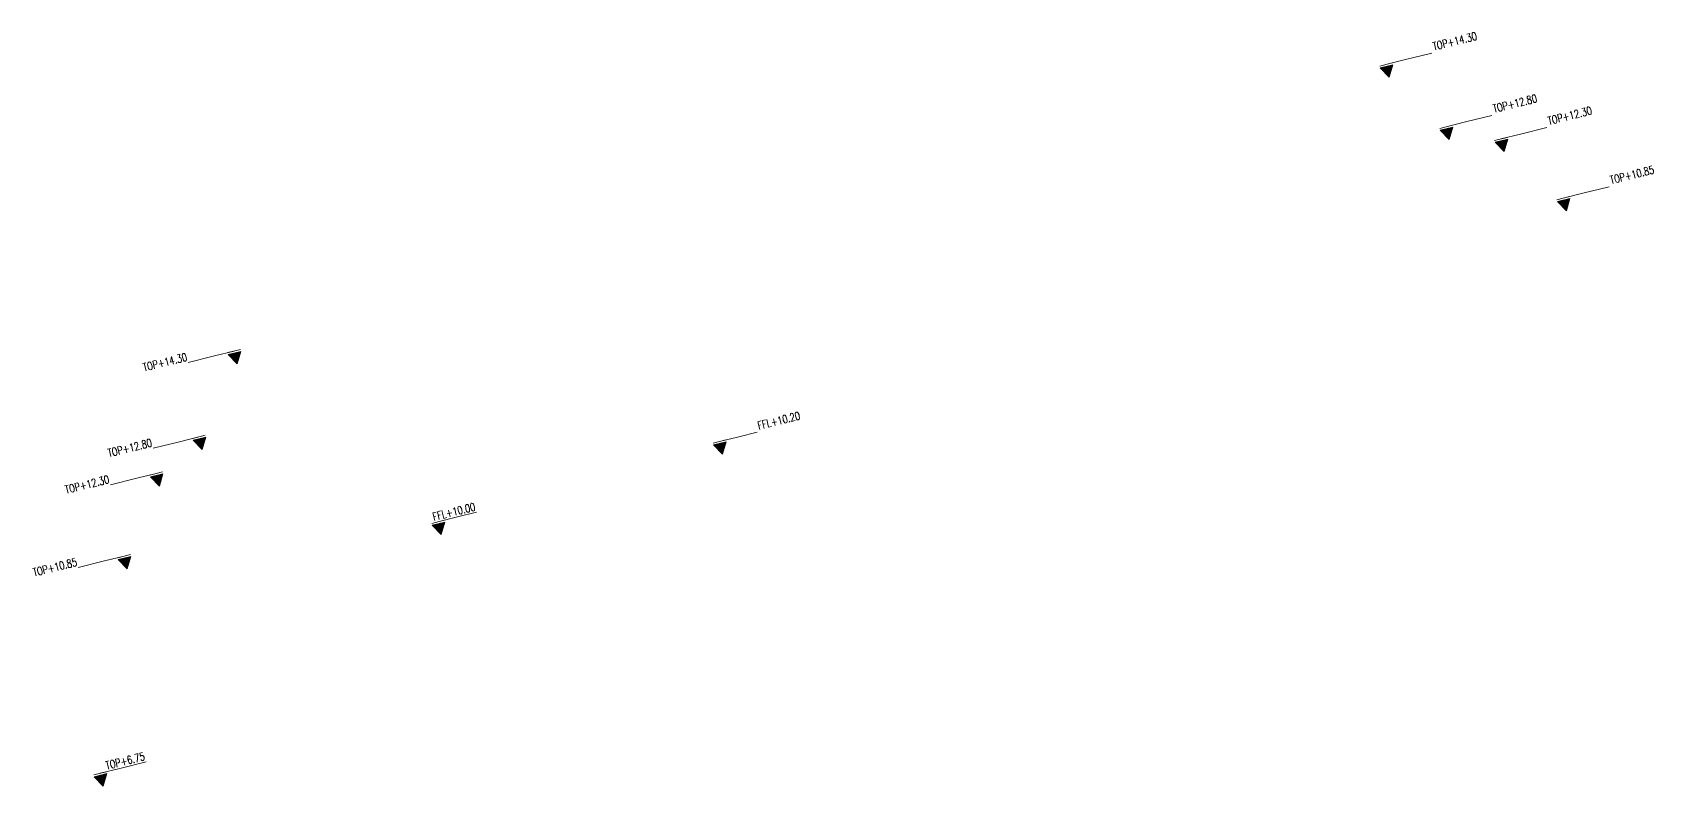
# Model space of a CAD drawing. Header units: inches. Extents: x -12478 to 399182, y -16583 to 525552.
# Drawn here: x 264083 to 296506, y 445682 to 460786 of the extents above; entities that cross this region are included whole.
import ezdxf
from ezdxf.enums import TextEntityAlignment as Align

# ---------------------------------------------------------------- set-up
doc = ezdxf.new("R2010")
doc.units = ezdxf.units.IN
doc.header["$LTSCALE"] = 1000
doc.header["$MEASUREMENT"] = 0
doc.layers.add('A-FLOR-LEVL', color=4, linetype='Continuous', lineweight=18)
doc.styles.add('9999-DIM-SPC', font='simplex.shx', dxfattribs={"width": 0.75})
doc.dimstyles.new('0001-D-SPC', dxfattribs={"dimscale": 20, "dimtxt": 2, "dimasz": 2, "dimexe": 1, "dimexo": 2, "dimgap": 1, "dimtad": 1, "dimdec": 0, "dimrnd": 0.05, "dimzin": 1, "dimdsep": 46, "dimtxsty": '9999-DIM-SPC', "dimblk": 'OBLIQUE', "dimcen": 2, "dimdle": 1, "dimclrd": 256, "dimclre": 252, "dimclrt": 32, "dimazin": 2, "dimtfac": 1, "dimtdec": 0, "dimtmove": 0, "dimatfit": 3, "dimfxl": 3, "dimtolj": 1, "dimtzin": 0, "dimlwd": 0, "dimlwe": 0, "dimarcsym": 0})

# ---------------------------------------------------------------- blocks, each defined once
blk = doc.blocks.new('_Oblique')
at = {"color": 0, "linetype": 'ByBlock', "lineweight": -2}
blk.add_line((-0.5, -0.5), (0.5, 0.5), dxfattribs=at)
blk = doc.blocks.new('*U73')
for p, q in [((1.62, 3.27), (-1.62, 3.27)), ((0, 0), (-1.62, 2.8)), ((1.62, 2.8), (-1.62, 2.8)), ((0, 0), (1.62, 2.8))]:
    blk.add_line(p, q)
at = {"color": 252}
blk.add_solid([(-1.62, 2.8), (1.62, 2.8), (0, 0)], dxfattribs=at)
at = {"style": '9999-DIM-SPC', "width": 0.75}
blk.add_attdef('FFL', text='', height=2, dxfattribs=at).set_placement((11.81, 3.77), align=Align.RIGHT)
blk.add_attdef('SSL', text='', height=2, dxfattribs=at).set_placement((11.81, 2.77), align=Align.TOP_RIGHT)
blk.add_leader([(0, 3.27), (5.04, 3.27), (11.81, 3.27)], dimstyle='0001-D-SPC', override={"dimldrblk": 'None'})
blk = doc.blocks.new('*U68')
for p, q in [((-1.62, 3.27), (1.62, 3.27)), ((0, 0), (-1.62, 2.8)), ((-1.62, 2.8), (1.62, 2.8)), ((0, 0), (1.62, 2.8))]:
    blk.add_line(p, q)
at = {"color": 252}
blk.add_solid([(1.62, 2.8), (-1.62, 2.8), (0, 0)], dxfattribs=at)
at = {"style": '9999-DIM-SPC', "width": 0.75}
blk.add_attdef('FFL', text='', height=2, dxfattribs=at).set_placement((-8.38, 3.77), align=Align.RIGHT)
blk.add_attdef('SSL', text='', height=2, dxfattribs=at).set_placement((-8.09, 2.77), align=Align.TOP_RIGHT)
blk.add_leader([(0, 3.27), (-5.04, 3.27), (-11.81, 3.27)], dimstyle='0001-D-SPC', override={"dimldrblk": 'None'})
blk = doc.blocks.new('*U71')
for p, q in [((-1.62, 3.27), (1.62, 3.27)), ((0, 0), (-1.62, 2.8)), ((-1.62, 2.8), (1.62, 2.8)), ((0, 0), (1.62, 2.8))]:
    blk.add_line(p, q)
at = {"color": 252}
blk.add_solid([(1.62, 2.8), (-1.62, 2.8), (0, 0)], dxfattribs=at)
at = {"style": '9999-DIM-SPC', "width": 0.75}
blk.add_attdef('FFL', text='', height=2, dxfattribs=at).set_placement((-6.32, 3.77), align=Align.RIGHT)
blk.add_attdef('SSL', text='', height=2, dxfattribs=at).set_placement((-6.04, 2.77), align=Align.TOP_RIGHT)
blk.add_leader([(0, 3.27), (-5.04, 3.27), (-9.75, 3.27)], dimstyle='0001-D-SPC', override={"dimldrblk": 'None'})
blk = doc.blocks.new('*U72')
for p, q in [((1.62, 3.27), (-1.62, 3.27)), ((0, 0), (-1.62, 2.8)), ((1.62, 2.8), (-1.62, 2.8)), ((0, 0), (1.62, 2.8))]:
    blk.add_line(p, q)
at = {"color": 252}
blk.add_solid([(-1.62, 2.8), (1.62, 2.8), (0, 0)], dxfattribs=at)
at = {"style": '9999-DIM-SPC', "width": 0.75}
blk.add_attdef('FFL', text='', height=2, dxfattribs=at).set_placement((9.92, 3.77), align=Align.RIGHT)
blk.add_attdef('SSL', text='', height=2, dxfattribs=at).set_placement((9.92, 2.77), align=Align.TOP_RIGHT)
blk.add_leader([(0, 3.27), (5.04, 3.27), (9.92, 3.27)], dimstyle='0001-D-SPC', override={"dimldrblk": 'None'})

msp = doc.modelspace()

# ---------------------------------------------------------------- block references
at = {"layer": 'A-FLOR-LEVL'}
ref = msp.add_blockref('*U68', (291216.6, 459891.2, 0), dxfattribs=dict(at, xscale=-80.00000000000007, yscale=80.00000000000003, zscale=80.00000000000001, rotation=13.97142328298099))
ref.add_attrib('FFL', 'TOP+14.30', dxfattribs={"layer": '0', "height": 160, "rotation": 13.97142, "style": '9999-DIM-SPC', "width": 0.75}).set_placement((292986.6, 460642.1, 0), align=Align.RIGHT)
ref = msp.add_blockref('*U68', (292419.1, 458644.6, 0), dxfattribs=dict(at, xscale=-80.00000000000007, yscale=80.00000000000003, zscale=80.00000000000001, rotation=13.97142328298099))
ref.add_attrib('FFL', 'TOP+12.80', dxfattribs={"layer": '0', "height": 160, "rotation": 13.97142, "style": '9999-DIM-SPC', "width": 0.75}).set_placement((294189.2, 459395.5, 0), align=Align.RIGHT)
ref = msp.add_blockref('*U68', (293516.4, 458402.4, 0), dxfattribs=dict(at, xscale=-80.00000000000007, yscale=80.00000000000003, zscale=80.00000000000001, rotation=13.97142328298099))
ref.add_attrib('FFL', 'TOP+12.30', dxfattribs={"layer": '0', "height": 160, "rotation": 13.97142, "style": '9999-DIM-SPC', "width": 0.75}).set_placement((295286.5, 459153.3, 0), align=Align.RIGHT)
ref = msp.add_blockref('*U68', (294761.2, 457218.4, 0), dxfattribs=dict(at, xscale=-80.00000000000007, yscale=80.00000000000003, zscale=80.00000000000001, rotation=13.97142328298099))
ref.add_attrib('FFL', 'TOP+10.85', dxfattribs={"layer": '0', "height": 160, "rotation": 13.97142, "style": '9999-DIM-SPC', "width": 0.75}).set_placement((296531.3, 457969.3, 0), align=Align.RIGHT)
ref = msp.add_blockref('*U73', (268180, 454158.5, 0), dxfattribs=dict(at, xscale=-80.00000000000007, yscale=80.00000000000003, zscale=80.00000000000001, rotation=13.97142328298099))
ref.add_attrib('FFL', 'TOP+14.30', dxfattribs={"layer": '0', "height": 160, "rotation": 13.97142, "style": '9999-DIM-SPC', "width": 0.75}).set_placement((267190.5, 454222.9, 0), align=Align.RIGHT)
ref = msp.add_blockref('*U71', (277885.5, 452349.4, 0), dxfattribs=dict(at, xscale=-80.00000000000004, yscale=80.00000000000003, zscale=80.00000000000001, rotation=13.97142328297571))
ref.add_attrib('FFL', 'FFL+10.20', dxfattribs={"layer": '0', "height": 160, "rotation": 13.97142, "style": '9999-DIM-SPC', "width": 0.75}).set_placement((279451.5, 453049.6, 0), align=Align.RIGHT)
ref = msp.add_blockref('*U73', (267477.2, 452444.3, 0), dxfattribs=dict(at, xscale=-80.00000000000007, yscale=80.00000000000003, zscale=80.00000000000001, rotation=13.97142328298099))
ref.add_attrib('FFL', 'TOP+12.80', dxfattribs={"layer": '0', "height": 160, "rotation": 13.97142, "style": '9999-DIM-SPC', "width": 0.75}).set_placement((266487.6, 452508.6, 0), align=Align.RIGHT)
ref = msp.add_blockref('*U73', (266622.5, 451711.2, 0), dxfattribs=dict(at, xscale=-80.00000000000007, yscale=80.00000000000003, zscale=80.00000000000001, rotation=13.97142328298099))
ref.add_attrib('FFL', 'TOP+12.30', dxfattribs={"layer": '0', "height": 160, "rotation": 13.97142, "style": '9999-DIM-SPC', "width": 0.75}).set_placement((265633, 451775.6, 0), align=Align.RIGHT)
ref = msp.add_blockref('*U72', (272257, 450743), dxfattribs=dict(at, xscale=80.00000000000001, yscale=80.00000000000001, zscale=80.00000000000001, rotation=13.97142328298569))
ref.add_attrib('FFL', 'FFL+10.00', dxfattribs={"layer": '0', "height": 160, "rotation": 13.97142, "style": '9999-DIM-SPC', "width": 0.75}).set_placement((272954.6, 451227), align=Align.RIGHT)
ref = msp.add_blockref('*U73', (265979.6, 450057.6, 0), dxfattribs=dict(at, xscale=-80.00000000000007, yscale=80.00000000000003, zscale=80.00000000000001, rotation=13.97142328298099))
ref.add_attrib('FFL', 'TOP+10.85', dxfattribs={"layer": '0', "height": 160, "rotation": 13.97142, "style": '9999-DIM-SPC', "width": 0.75}).set_placement((264990.1, 450121.9, 0), align=Align.RIGHT)
ref = msp.add_blockref('*U73', (265501.1, 445713.5, 0), dxfattribs=dict(at, xscale=80, yscale=80, zscale=80, rotation=13.97142328298569))
ref.add_attrib('FFL', 'TOP+6.75', dxfattribs={"layer": '0', "height": 160, "rotation": 13.97142, "style": '9999-DIM-SPC', "width": 0.75}).set_placement((266345.1, 446234.1, 0), align=Align.RIGHT)

doc.saveas('drawing.dxf')
